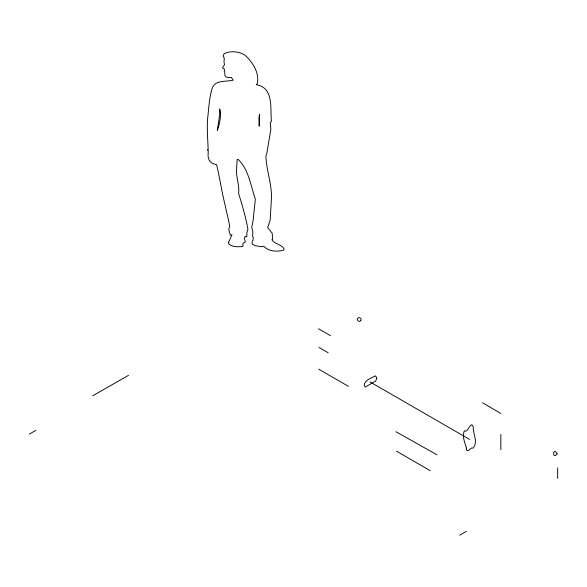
<?xml version="1.0" encoding="UTF-8"?>
<svg xmlns="http://www.w3.org/2000/svg" width="587" height="587" viewBox="0 0 587 587"><rect width="100%" height="100%" fill="white"/><g stroke="black" fill="none" stroke-linecap="round" stroke-linejoin="round"><path stroke-width="0.88" d="M557.166 453.788C553.013 446.113 551.978 460.362 557.151 453.89M360.734 320.649C362.26 319.526 359.42 316.144 357.843 318.198M357.556 318.602C356.404 320.186 359.237 322.586 360.667 320.729M459.724 535.212L466.32 531.33M29.35 434.138L35.792 430.374M92.717 395.821L128.494 375.328M395.954 431.716L437.014 454.83M318.58 328.764L330.51 335.647M318.961 347.431L328.199 352.765M369.949 381.873L469.571 439.392M318.646 369.15L348.362 386.305M396.452 451.154L430.242 470.708M482.521 402.711L500.814 413.49M557.65 467.898L557.65 478.39M500.843 434.483L500.843 449.737M228.673 242.167L228.673 243.781C232.181 247.303 238.19 246.922 242.857 246.459L243.033 243.275L245.366 242.013L244.508 238.762L245.095 236.172L246.291 236.832L246.914 236.121L246.878 232.569L247.927 229.326C245.726 217.139 242.343 205.318 238.645 193.739C239.635 185.727 236.26 178.088 236.51 170.076L237.148 159.481L238.344 159.554C248.932 169.966 250.598 185.734 255.345 199.081L253.034 221.101L251.728 227.257L252.858 231.733L252.571 236.422L253.276 237.17L252.96 240.501L252.388 240.905L252.006 243.15L252.579 244.471L255.206 245.652L261.89 246.826L263.614 246.173C268.553 251.507 277.137 252.072 283.829 250.091L284.035 248.983C281.819 244.126 274.569 244.456 271.928 239.606L272.676 239.32L272.17 233.186L267.635 227.529L270.174 220.242L271.304 200.593C272.603 185.309 266.146 170.656 265.904 155.511L266.645 154.212L270.893 129.25L270.24 122.918L271.414 121.208C270.035 107.817 274.085 87.83 256.203 84.66L256.915 84.491C260.32 73.874 252.63 62.009 244.904 55.075C238.814 51.348 230.669 50.555 224.19 53.652L223.177 55.552L224.256 58.465L224.007 62.317L224.535 64.511L222.495 67.975L224.608 69.222L224.161 70.8L224.733 71.819L224.865 75.224L225.555 76.508L227.118 77.367L231.461 77.506L233.237 80.133C226.45 81.989 215.436 79.597 212.274 87.962C209.031 98.345 208.803 109.145 207.49 119.719C207.006 129.5 207.747 139.691 208.187 149.399L207.46 149.568L207.703 150.404L208.224 150.301L208.084 156.67L209.383 160.713L212.112 163.281L216.618 164.786C219.619 176.966 221.292 189.308 224.241 201.348L229.722 225.856L228.761 229.179L230.229 235.16L232.012 234.705L228.673 242.167M466.423 448.16L466.261 449.994C468.793 452.738 470.554 446.494 473.225 448.108C478.361 441.182 472.762 433.903 473.225 426.683L471.838 424.731C468.91 425.802 468.661 430.19 465.623 431.247L464.324 430.748C461.925 436.721 464.904 442.503 466.423 448.16M376.788 378.116L375.651 381.066L365.283 387.053C361.709 384.067 367.822 379.209 370.947 378.123A83.457 49.646 -61.6 0 1 375.511 375.863L376.788 378.116M259.593 118.581L259.183 126.198L258.918 117.936L259.483 114.179L259.593 118.581M219.898 113.034L217.344 130.439C219.655 123.556 221.57 116.16 219.699 108.933L219.898 113.034"/></g></svg>
